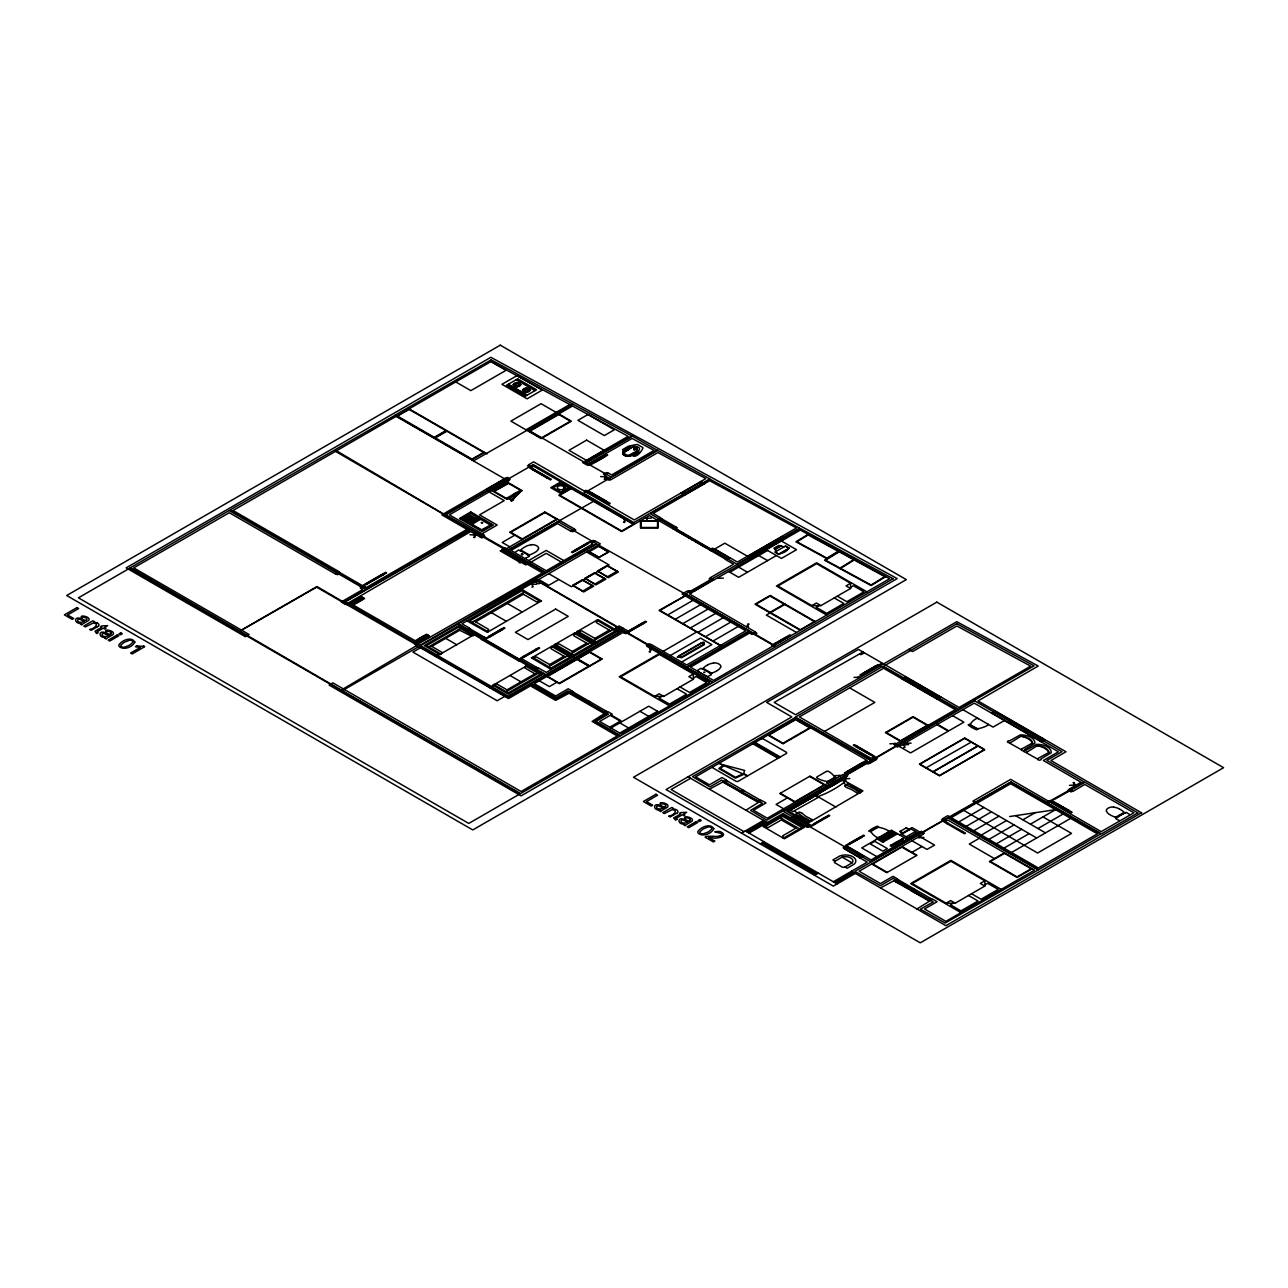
<?xml version="1.0" encoding="UTF-8"?>
<svg xmlns="http://www.w3.org/2000/svg" width="1288" height="1288" viewBox="0 0 1288 1288"><rect width="100%" height="100%" fill="white"/><g stroke="black" fill="none" stroke-linecap="round" stroke-linejoin="round"><path stroke-width="1.5" d="M857.695 677.23L859.933 677.327L854.008 677.391M904.917 744.738L902.679 744.738L908.604 744.625M920.26 837.522L918.022 837.538L923.947 837.425M845.041 785.922L845.266 786.501A6.231 3.59 0 0 0 846.86 787.66L849.726 788.803A18.901 10.916 0 0 1 850.595 789.142A12.542 7.245 0 0 1 853.397 790.655L857.55 793.311M719.686 578.296L717.448 578.151L723.373 578.135M838.456 775.489L840.694 775.569L834.753 775.634M846.039 778.757L843.817 778.628L849.742 778.596M936.956 724.629L948.274 731.149L910.552 752.933L895.45 744.223C896.4 741.63 891.183 744.834 895.45 744.223L955.326 709.656L883.632 668.279L799.365 716.917L871.058 758.31L872.314 757.586L876.082 759.759L869.786 763.398L866.019 761.224L867.275 760.5L795.582 719.106L695.601 776.825L709.43 784.811L722.005 777.55L726.416 780.093L709.43 789.174M907.412 743.321L905.19 743.192L911.115 743.16M647.478 518.356L645.256 518.179L651.181 518.162M522.719 553.985L521.254 554.146L522.493 554.629M533.007 584.478L530.817 584.221L536.726 584.237M1073.79 784.714C1073.323 787.371 1077.315 784.392 1073.065 782.734L1074.353 782.524M474.596 535.422C472.165 533.119 478.83 534.681 473.565 537.354L474.853 537.563M564.74 485.882C563.178 483.37 568.604 485.367 563.87 487.83L565.158 488.039M605.183 477.252C603.009 474.853 609.337 476.576 604.233 479.2L605.537 479.394M624.358 520.304C622.7 517.808 628.254 519.821 623.473 522.252L624.777 522.461M650.086 649.86C648.154 647.413 654.095 649.281 649.136 651.792L650.44 652.002M748.344 626.145C749.568 628.415 744.174 626.451 749.053 624.165L747.764 623.956M889.847 743.836L893.566 743.595M1069.443 785.374L1073.178 785.133M783.313 838.279L801.861 827.411L782.814 816.415L764.428 827.041L763.156 826.429L783.007 814.95L804.388 827.299L784.344 838.794L764.235 827.105M704.81 672.61L704.874 672.159M481.326 522.558L482.63 522.558M482.565 522.912L481.358 522.88M673.994 817.977L675.427 820.118L677.069 819.393M812.068 819.571L807.479 817.172A12.542 7.245 0 0 1 804.823 815.562A18.901 10.916 0 0 1 804.259 815.046L802.295 813.388M878.496 838.746L880.622 839.261L878.545 839.1M525.44 390.972A1.723 0.998 0 0 0 528.128 390.216A1.723 0.998 0 0 0 525.665 389.266A1.723 0.998 0 0 0 525.44 390.972L525.713 390.94M844.252 782.444C844.204 776.696 833.481 785.487 831.114 786.453M514.846 493.529L509.098 498.971L510.982 499.921L521.012 490.921M522.767 554.452L521.672 554.661M515.796 492.95L509.533 498.955L511.143 499.776M516.021 385.531A1.723 0.998 0 0 0 518.694 384.774A1.723 0.998 0 0 0 516.23 383.808A1.723 0.998 0 0 0 516.021 385.531L516.118 385.45M796.274 813.581L796.386 813.533A7.68 4.428 0 0 1 796.998 813.243L797.884 813.147A2.238 1.288 0 0 1 798.319 813.404L802.843 816.656A23.796 13.733 0 0 0 807.383 819.071L809.911 820.939M703.634 672.239L704.214 672.191M859.917 792.072L856.601 790.639M524.876 666.878L524.812 667.925L536.098 674.461M711.234 674.815L707.772 676.49M528.998 556.545L525.472 558.251M697.355 670.533L700.769 668.375M515.103 552.262L518.533 550.121M632.376 447.113L625.485 451.669A3.558 2.061 0 0 0 625.533 454.551A3.558 2.061 0 0 0 630.524 454.584L638.413 450.607A4.234 2.447 0 0 0 638.284 447.194A4.234 2.447 0 0 0 632.472 447.097M811.794 819.78L810.522 820.601M847.182 784.199L847.085 784.263A7.68 4.428 0 0 0 846.586 784.617L846.393 785.1A2.238 1.288 0 0 0 846.86 785.374L852.495 787.998A23.796 13.733 0 0 1 856.681 790.607M809.492 821.132L806.32 819.764A12.172 7.036 0 0 0 804.984 819.104L803.245 818.379A8.243 4.766 0 0 1 802.488 817.993L800.991 816.995A38.656 22.315 0 0 0 800.315 816.56L797.578 815.175A4.733 2.737 0 0 1 796.853 814.676L796.193 813.903M810.619 820.537L811.569 821.132M441.816 653.306L441.945 652.292L430.578 645.723M808.139 534.327L795.936 541.797L826.976 558.718M839.18 551.248L824.545 560.2L871.123 585.573L885.758 576.605M825.061 560.489L839.213 551.827L884.759 576.621L870.591 585.299M840.034 568.089L853.703 559.716M840.066 568.668L854.717 559.7M97.18 626.87L91.207 630.315L89.661 629.43C93.96 629.22 100.126 623.247 93.412 623.102A2.125 1.224 0 0 0 92.897 623.134L85.346 626.934L83.8 626.049L92.913 620.784L94.298 621.589L93.621 622.297A4.556 2.624 0 0 1 96.664 622.78L96.922 622.893M860.255 791.83L861.141 791.621M634.26 524.297L533.651 466.208L532.395 466.932L528.611 464.759L533.651 461.861L634.26 519.95L705.84 478.621L657.943 452.539L610.866 479.716L604.587 475.224L608.355 473.034L611.623 474.934L654.062 450.43L632.07 438.435L586.475 464.759L582.691 462.585L628.174 436.326L490.97 361.59L233.048 510.499L339.452 571.936L335.685 574.11L229.28 512.688L133.694 567.879L249.115 634.517L245.348 636.691L126.144 567.879L490.873 357.307L897.189 578.602L521.077 795.871L329.084 685.039L332.868 682.865L521.077 791.524L617.29 735.963L592.126 721.441L604.072 713.826L607.856 711.652L612.251 714.18L599.677 721.441L621.058 733.79L709.72 682.608L647.349 646.592L651.116 644.403L686.713 664.962L745.816 630.83L682.06 594.01L687.084 591.111L690.867 593.285L689.595 594.01L755.75 632.199L751.983 634.388L749.6 633.004L690.481 667.136L713.504 680.418L889.638 578.731L800.331 530.076L714.003 579.922L710.235 577.749L733.629 564.241L726.078 559.878L729.845 557.704M83.849 621.46L84.412 621.122A17.774 10.272 0 0 1 81.353 619.979C76.684 616.968 75.815 623.279 82.062 622.201A5.603 3.236 0 0 0 83.8 621.428M434.281 437.888L446.872 430.627M108.82 635.226L108.256 635.548A5.603 3.236 0 0 1 106.502 636.32C100.979 637.898 100.464 631.265 105.729 634.099M136.979 645.819L135.482 646.673A13.54 7.825 0 0 0 140.424 647.381L130.587 653.064L132.133 653.95L144.755 646.673L143.757 646.093M472.02 459.671L484.594 452.41M525.971 429.838L569.795 404.529M528.611 431.351L572.516 406.01M340.338 572.886L337.569 574.77L336.055 573.901M486.977 489.231L507.359 477.462L509.114 478.782M528.998 464.984L527.484 465.854L551.377 479.361L550.379 479.941L529.754 468.027L532.008 466.723M506.603 478.782L488.249 488.506M490.004 490.97L510.129 479.361L507.102 477.606M492.386 490.326L506.474 482.195M492.644 490.47L506.731 482.34M494.334 491.42L508.422 483.29M532.765 469.766L533.779 469.186M506.377 498.376L520.465 490.245M547.352 478.186L548.366 477.606M362.475 585.654L385.611 572.307L386.625 572.886L360.205 587.843L361.719 588.713M365.615 583.995L382.826 574.174M366.275 584.366L383.373 574.496M594.267 461.861L603.927 456.403M347.502 605.199L361.59 596.779L364.617 598.518L353.282 605.054M353.411 601.641L358.805 598.646M560.811 481.889L550.749 487.701L560.811 493.513L570.874 487.701M594.927 462.231L604.587 456.773M602.446 458.158L592.126 464.115L589.872 462.795M602.687 458.013L607.727 455.099L606.712 454.519L601.432 457.288L588.358 465.419L586.845 464.549M354.071 602.011L359.352 598.968M351.27 603.895L362.604 597.358M354.425 602.221L359.803 599.226M355.069 602.591L360.35 599.548M352.284 604.475L363.602 597.938M355.536 602.848L360.817 599.806M356.084 603.17L361.461 600.192M482.082 533.747L497.168 525.037L479.571 514.862L504.22 500.63L489.118 491.919M480.311 537.08L484.095 534.906L449.383 514.862L509.243 480.295L505.476 478.122L441.832 514.862L466.981 529.384L366.372 587.473L365.116 586.748L361.332 588.922L362.604 589.663L341.223 601.995L345.619 604.539L470.764 531.558L481.825 537.949L484.851 536.211L483.338 535.341M633.712 449.818L637.335 447.725M571.373 487.991L558.799 495.252L621.685 531.558L649.361 515.586L656.896 519.95L660.68 517.776L653.129 513.413L709.72 480.73L796.451 527.967L737.396 562.067L714.76 548.994L724.822 543.182L751.226 558.429M630.524 454.584L638.413 450.607M510.756 532.298L544.969 512.544M584.333 491.114L585.847 490.245L609.24 504.043L610.238 503.463L589.614 491.549L587.344 492.869M607.469 477.751L605.972 478.637L609.24 480.231L610.496 479.506M514.781 535.196L502.207 542.457L509.742 546.82M591.627 493.884L592.625 493.304M503.463 550.443L557.543 519.225M504.284 552.52L505.282 551.94M505.653 553.309L506.651 552.729M606.213 502.304L607.228 501.724L592.399 493.433M518.372 560.65L519.37 560.071M521.382 562.389L522.397 561.81M528.611 560.602L546.225 550.443L563.838 560.602M531.123 562.067L546.225 553.341L561.31 562.067M415.171 640.78L426.489 634.243L429.5 635.982L414.913 644.113M418.31 639.106L423.704 636.111M418.97 639.476L424.251 636.433M416.169 641.36L427.487 634.823M419.325 639.685L424.702 636.691M586.829 543.536L574.641 550.443L575.527 550.958M419.969 640.056L425.362 637.077M417.183 641.939L428.501 635.403M575.301 550.829L587.376 543.858M420.419 640.329L425.716 637.27M420.983 640.651L426.36 637.657M681.175 493.304L701.3 481.68M684.202 495.043L704.311 483.419M420.452 647.751L412.901 652.098L497.168 700.753L504.719 696.389M588.986 551.892L599.049 546.08M428.566 646.898L460.46 628.464M471.939 622.394L524.297 592.142M542.457 581.661L538.674 583.85L534.906 581.661M431.754 646.399L459.623 630.299M475.594 621.83L523.331 594.251M465.725 630.315L469.508 628.141L461.957 623.778L600.305 543.906L595.281 541.008L591.498 543.182L592.754 543.906L546.225 570.777L511.014 550.443L557.543 523.572L570.874 531.268L574.641 529.094L544.969 511.964L509.742 532.298L522.332 539.559M467.608 630.975L470.635 629.236M658.796 520.594L661.807 518.855M558.799 579.487L548.736 585.299L538.674 579.487M599.306 557.124L608.097 552.037M435.537 656.461L439.321 654.288M440.754 653.918L472.648 635.499M487.476 631.361L488.699 629.397L474.258 621.058M539.833 601.11L536.436 601.818L521.994 593.478M466.981 620.88L487.347 632.344L540.541 601.383M573.337 585.299L582.144 580.212M585.541 578.248L594.348 573.176M598.099 571.003L606.906 565.915M481.583 639.025L484.594 637.286M672.755 528.66L675.765 526.921M674.01 529.384L675.009 528.804L710.735 549.429L709.72 550.008M488.989 636.353L501.177 629.43M675.266 528.949L677.279 527.79L660.293 517.985M489.649 636.723L501.821 629.816M677.021 531.123L678.035 530.543M582.385 591.256L592.448 585.444M594.589 584.205L604.652 578.393M607.147 576.96L617.21 571.148M689.096 538.094L690.11 537.515M691.608 539.559L692.622 538.964M692.123 539.849L693.121 539.269M694.635 541.298L695.633 540.719M706.71 548.269L707.708 547.69M524.361 656.767L536.436 649.796M710.477 549.284L712.489 548.125L729.475 557.929M519.805 661.114L522.831 659.359M710.976 550.733L714.003 548.994M532.491 657.379L551.602 646.351L570.101 657.073L551.055 668.07L532.669 657.444L531.397 657.782L551.248 669.535M555.128 644.306L574.239 633.277L592.738 644L573.691 654.996L555.305 644.37L554.033 644.708L573.901 656.461M577.765 631.233L596.875 620.204L615.374 630.927L596.328 641.923L577.942 631.313L576.67 631.635L596.537 643.388M533.103 657.701L536.5 656.993L550.958 665.333M552.149 646.705L550.926 648.669L565.368 657.009M555.74 644.628L559.137 643.919L573.595 652.259M574.786 633.632L573.562 635.596L588.004 643.936M578.376 631.555L581.79 630.846L596.231 639.202M597.423 620.558L596.199 622.523L610.641 630.879M494.012 684.685L525.939 666.25M489.633 687.679L493.401 685.506M533.779 669.164L536.79 667.426M724.951 558.799L727.962 557.044M534.906 670.259L538.674 668.086L546.225 672.433L622.941 628.141M549.606 664.56L564.031 656.236M572.258 651.486L586.668 643.163M594.895 638.413L609.305 630.09M507.053 689.869L534.939 673.785M548.64 666.669L567.686 655.673M571.276 653.596L590.323 642.599M593.913 640.539L612.959 629.542M506.2 691.72L538.126 673.286M747.829 556.464L783.056 536.146M749.841 556.174L765.7 547.03L764.943 546.595M694.087 590.226L708.786 581.854M694.747 590.596L709.334 582.176M750.856 558.219L786.066 537.885M589.985 651.953L577.797 659.005L589.614 665.832L601.818 658.78M729.845 572.226L767.584 550.443M624.825 633.149L645.449 621.235L646.463 621.83L625.839 633.728L624.583 633.004M627.981 631.474L642.664 623.118M628.625 631.861L643.211 623.44M774.796 549.284L780.657 545.903M774.99 549.525L781.075 546.015M667.844 614.859L692.992 600.337M556.915 682.238L549.364 686.601L539.302 680.789M776.39 555.531L738.652 577.314L728.589 571.502M558.928 683.397L589.115 665.976M675.395 619.206L700.543 604.684M682.93 623.569L708.094 609.047M570.504 694.007L573.772 692.397M690.481 627.916L715.629 613.394M659.424 653.547L619.174 676.796L669.486 705.84M663.143 651.358L696.164 632.295M698.032 632.279L723.18 617.757M770.594 595.748L756.008 604.185L800.283 629.735L814.869 621.315M586.845 702.572L589.115 701.268M670.356 655.511L700.543 638.091L711.861 644.628L681.674 662.048M588.358 703.441L590.612 702.137M705.583 636.642L730.731 622.12M713.117 640.989L738.282 626.467M770.095 612.315L784.183 604.185M785.181 604.185L766.328 615.068L796.515 632.505M603.702 712.296L605.972 710.992M754.623 634.308L752.369 634.163M754.881 634.453L756.893 633.294L755.38 632.424M654.642 696.389L659.166 693.781L663.69 696.389L693.379 679.259L693.379 674.027L659.424 654.433L620.687 676.796L654.642 696.389L663.69 696.389M693.379 674.027L688.855 676.651L693.379 679.259M811.859 605.634L816.383 603.009L820.907 605.634L850.595 588.487L850.595 583.271L816.624 563.661L777.888 586.024L811.859 605.634L820.907 605.634M850.595 583.271L846.055 585.879L850.595 588.487M661.678 696.389L658.909 697.999L669.486 704.101L686.585 694.216L677.021 688.694M693.379 678.1L696.148 676.506L706.71 682.608L689.595 692.477L680.048 686.955M818.894 605.634L816.125 607.228L826.687 613.33L843.801 603.444L834.238 597.938M850.595 587.328L853.348 585.734L863.926 591.836L846.812 601.705L837.264 596.183M609.739 727.253L621.058 720.716L610.995 714.921M610.995 727.978L648.733 706.194L658.796 712.006M619.802 733.065L657.524 711.282M774.877 643.678L787.049 636.771M775.537 644.064L787.596 637.093M772.736 645.932L790.848 635.467L789.85 634.887L771.737 645.352L772.993 646.077M863.008 652.002L774.201 702.395L795.582 714.743L956.791 621.685L1038.209 666.025L977.962 700.946L1065.997 751.773L1050.911 760.5L1141.764 812.953M875.18 666.443L863.008 673.35L863.878 673.866M863.652 673.737L875.727 666.765M690.577 778.29L671.08 789.544L744.029 831.645M723.18 765.265L718.833 768.501L735.448 778.161L743.901 774.265M724.033 765.636L720.346 768.501L735.448 777.292L743.047 773.895M662.821 808.123L663.384 807.785A17.774 10.272 0 0 1 660.325 806.642C655.511 803.648 654.868 809.959 661.034 808.864A5.603 3.236 0 0 0 662.773 808.091M783.007 743.208L809.669 727.817M810.683 727.817L783.007 743.788L767.922 735.078M901.858 678.808L905.641 676.619M724.275 782.782L740.874 791.492L740.117 791.927M906.527 677.569L905.77 678.003L922.369 686.713M725.289 782.492L727.543 781.188M903.757 679.452L906.011 678.148M675.492 816.978L680.724 813.952L679.597 813.292L680.789 812.599L686.649 812.309L683.461 814.145L685.007 815.03L683.815 815.739L682.27 814.837L676.941 817.912A5.474 3.156 0 0 0 676.184 818.395M824.513 731.439L874.826 702.395L849.678 687.873M687.229 822.211L687.808 821.889A17.774 10.272 0 0 1 684.733 820.746C680.225 817.751 678.985 823.95 685.441 822.952A5.603 3.236 0 0 0 687.18 822.179M740.632 791.347L742.886 790.043M919.101 688.307L921.355 687.003M741.131 792.523L757.73 801.233L756.974 801.667M923.367 687.293L922.611 687.728L939.226 696.454M742.13 792.217L744.4 790.913M920.598 689.193L922.868 687.873M757.473 801.088L759.743 799.784M935.957 698.048L938.211 696.744M937.084 699.126L940.852 696.953M745.913 810.233L761.627 800.428L766.038 802.971L753.448 810.233L767.294 818.218L842.883 774.587L846.651 776.761L786.791 811.327L809.798 824.61L806.03 826.783L783.007 813.501L749.053 833.111M856.343 746.911L857.341 746.332M886.402 732.614L913.063 717.207M787.419 797.884L776.101 804.42L783.635 808.784M870.93 755.332L871.928 754.752M847.762 771.303L862.348 762.866M741.502 833.111L763.51 820.392M848.309 771.609L863.008 763.253M843.254 774.796L844.509 774.072L847.778 775.666L846.28 776.535M866.405 761.433L845.524 773.492L844.509 772.913L865.134 760.999L866.148 761.578M872.684 757.811L874.955 756.491L854.33 744.593L853.316 745.172L877.209 758.68L875.711 759.55M895.836 744.448L894.564 745.172L897.334 747.056L898.847 746.187M746.476 831.613L764.718 821.084M747.732 832.338L765.974 821.808M869.416 763.172L867.903 764.058L865.134 762.158M899.217 746.412L974.179 703.135L1058.446 751.773L1043.361 760.5L1081.083 782.283L1069.008 789.254L1072.791 791.428L1084.866 784.456L1133.907 812.776L1101.208 831.645L1010.661 779.369L972.923 801.152L1036.695 837.973M782.718 819.152L768.26 827.492L764.863 826.783M790.558 817.864L794.326 815.674M792.442 818.508L795.469 816.769M760.371 843.994L764.138 841.821M991.422 713.069L995.189 710.896M996.075 711.845L995.318 712.28L1011.16 720.556M993.306 713.729L995.56 712.425M797.127 827.476L782.685 835.815L783.909 837.78M810.925 825.705L807.914 827.443L790.929 817.639M813.919 823.95L825.994 816.978M1004.366 720.556L993.048 727.092L962.861 709.656M926.185 767.809L971.216 742.113M1007.892 722.149L1010.162 720.845M1012.175 721.135L1011.418 721.57L1027.261 729.845M1009.406 723.019L1011.66 721.715M932.979 771.737L977.753 745.881M933.236 771.882L978.011 746.026M1023.992 731.439L1026.246 730.135M1028.259 730.425L1027.518 730.86L1043.361 739.151M1025.506 732.325L1027.76 731.004M1020.949 736.237L1009.728 743.208L1020.885 749.439L1032.557 742.935A18.161 10.481 0 0 0 1020.949 736.237A12.8 7.39 0 0 1 1032.557 742.935M860.706 837.007L848.534 843.93L849.42 844.429M846.152 846.023L843.125 847.778L860.11 857.583M849.195 844.3L861.366 837.393M1040.092 740.745L1042.346 739.441M1041.219 741.824L1044.987 739.65M835.01 861.221L842.111 857.116A7.47 4.315 0 0 1 850.676 857.937A7.47 4.315 0 0 1 852.109 862.88L845.009 866.985A2.077 1.208 0 0 1 842.062 866.985L835.01 862.912A2.077 1.208 0 0 1 835.01 861.221L832.869 859.981L839.969 855.876A10.352 5.973 0 0 1 852.817 856.697A10.352 5.973 0 0 1 854.25 864.119L847.15 868.225L845.009 866.985M1037.323 745.688L1026.101 752.659L1037.243 758.89L1048.931 752.385A18.161 10.481 0 0 0 1037.323 745.688A12.8 7.39 0 0 1 1048.931 752.385M876.259 838.955L891.167 830.341M814.451 875.228L818.234 873.039M891.924 830.486L861.736 847.923L876.838 856.633M879.607 837.844L890.668 831.452M883.488 835.993L882.538 837.007M890.958 831.678L883.906 835.751L886.176 837.12M880.445 838.279L882.264 837.248M882.634 837.007L883.584 835.993M884.357 836.009L891.425 831.968M879.189 839.406L880.09 838.89M883.584 837.007L883.117 836.266M884.84 836.282L890.861 832.821M884.856 836.298L891.908 832.241L889.638 832.499M881.411 838.826L883.214 837.812M884.92 836.814L883.616 837.57L885.854 837.361M886.643 836.846L886.015 836.218L892.391 832.515M881.878 839.1L883.697 838.086M884.067 837.828L885.403 837.087M885.79 836.846L892.858 832.789M884.148 838.343L882.361 839.374L879.994 838.069L881.781 836.975L884.148 838.279M886.273 837.12L893.309 833.046L891.055 831.678M884.808 838.263L886.128 837.506M886.53 837.264L888.318 836.234M892.632 833.755L891.183 835.043M885.259 838.52L886.225 837.506M888.768 836.492L886.53 837.329M891.296 835.043L892.729 833.755M883.89 840.307L894.951 833.916M858.597 856.697L861.624 854.958M859.74 857.792L863.507 855.618M899.475 834.849L912.049 827.588L923.367 834.125L859.096 871.235L880.477 883.568L893.067 876.307L897.462 878.851L880.477 887.931M906.269 836.814L915.462 831.501M833.32 881.749L867.275 862.155L844.268 848.856L848.035 846.683L871.058 859.965L919.6 831.951M919.97 832.161L921.484 831.291L924.253 833.175L922.997 833.9M943.122 818.798L941.609 819.667L965.501 833.175L964.503 833.755L943.879 821.857L946.133 820.537M834.511 882.441L852.753 871.912M835.783 883.182L854.008 872.652M951.172 817.639L976.32 803.116M855.329 873.409L833.32 886.112L666.041 789.544L791.814 716.917L766.666 702.395L858.468 649.394L959.093 707.482L1030.674 666.154L956.887 625.968L912.548 651.567L908.781 649.394M976.707 803.342L1010.661 783.732L1097.44 833.835L1038.321 867.967L947.775 815.674L942.736 818.588L946.519 820.762L947.775 820.037L1034.554 870.141L945.891 921.339L924.51 908.99L937.084 901.729L932.673 899.185L916.959 908.99M946.889 823.596L947.904 823.016M958.707 822.002L983.871 807.479M911.92 852.35L921.983 846.538M966.258 826.349L991.422 811.826M961.476 832.016L962.49 831.436M973.809 830.712L998.957 816.19M895.321 881.539L911.92 890.25L911.18 890.684M896.335 881.25L898.589 879.945M981.359 835.059L1006.508 820.537M979.347 838.263L969.284 844.075L994.433 858.597M1048.77 801.378L1050.267 800.508L1071.149 812.841L1072.163 812.261L1054.051 801.812L1051.781 803.116M1069.394 789.464L1067.881 790.333L1071.149 791.927L1072.405 791.202M988.894 839.422L1014.059 824.9M1022.865 819.812L1035.439 812.551M1056.063 804.131L1057.062 803.551M911.679 890.105L913.933 888.8M912.178 891.264L928.777 899.99L928.02 900.425M913.192 890.974L915.446 889.67M996.445 843.785L1021.593 829.263M1030.4 824.175L1055.564 809.653L1009.663 816.544M1003.996 848.132L1029.144 833.61M1037.951 828.538L1063.099 814.016M1068.138 811.102L1069.137 810.522M1004.495 852.785L989.409 861.495L1017.069 877.466L1032.171 868.756M989.909 861.785L1004.495 853.364L1031.157 868.756L1016.57 877.176M928.535 899.845L930.789 898.525M1011.531 852.495L1070.65 818.363M946.116 903.194L950.641 900.57L955.181 903.194L984.853 886.047L984.853 880.815L950.898 861.221L912.162 883.584L946.116 903.194L955.181 903.194M984.853 880.815L980.329 883.439L984.853 886.047M953.168 903.194L950.399 904.788L960.961 910.89L978.059 901.004L968.512 895.482M984.853 884.888L987.622 883.294L998.184 889.396L981.086 899.265L971.522 893.743M1123.7 812.615L1116.036 817.043A2.302 1.336 0 0 1 1115.311 817.188M1141.458 812.776L945.891 925.686L851.561 871.235M798.431 805.338L815.24 795.598M797.884 805.821L794.455 807.753A34.406 19.867 0 0 1 793.183 808.413L792.378 808.832A7.503 4.331 0 0 0 791.589 809.395L790.88 810.587L792.684 811.504M110.253 634.404L110.188 634.437A22.637 13.073 0 0 1 106.791 633.213M471.505 636.143L458.448 629.623M495.091 684.057L496.926 684.025L508.229 690.545M837.86 782.589C795.743 804.936 824.932 796.886 843.044 783.217M858.001 793.102L860.239 793.022M473.469 635.773L458.351 627.24L426.457 645.674L441.124 654.143M604.346 476.785L600.611 476.56M563.967 485.431L560.248 485.206M473.662 534.955L469.943 534.729M646.27 520.996L647.574 520.803L646.673 518.855M531.831 587.087L533.119 586.877L532.218 584.929M903.693 747.459L904.997 747.265L904.079 745.317M844.831 781.446L846.135 781.236L845.218 779.288M129.38 640.313L124.727 642.084A33.536 19.368 0 0 0 123.616 642.728L120.992 644.966A3.107 1.803 0 0 0 124.115 647.301L128.623 645.626A33.891 19.562 0 0 0 130.104 644.757L132.761 642.406A3.091 1.787 0 0 0 129.363 640.2M847.182 784.086L847.263 784.086A2.351 1.352 0 0 1 847.729 784.167L849.05 784.521A4.733 2.737 0 0 1 849.919 784.956L852.318 786.533A38.656 22.315 0 0 0 853.091 786.92L854.797 787.773A8.243 4.766 0 0 1 855.49 788.224L856.729 789.222A12.172 7.036 0 0 0 857.889 789.995L861.141 791.573M703.071 833.851L707.595 832.29A33.891 19.562 0 0 0 709.076 831.42L711.749 829.07A3.091 1.787 0 0 0 708.336 826.864L703.699 828.748A33.536 19.368 0 0 0 702.588 829.392L699.915 831.758A3.107 1.803 0 0 0 703.087 833.964M799.252 812.358L800.267 812.486M519.08 562.679L520.706 562.679L500.195 550.845M512.865 384.709L514.315 384.709M519.628 384.709L521.077 384.709M522.3 390.151L523.749 390.151M529.062 390.151L530.511 390.151M641.166 527.5L657.54 527.5M707.289 676.586L697.404 671.112M1126.388 812.438L1129.818 814.596M797.675 813.098L794.583 811.327M818.717 797.159L792.877 811.601M818.395 797.095L815.32 795.726M720.539 764.106L744.706 770.449A7.229 4.17 0 0 0 747.571 775.875L718.881 763.398M784.07 546.82L778.805 545.42L773.959 548.205L776.406 551.28M660.615 805.499L661.324 805.805A22.637 13.073 0 0 0 664.576 807.125M97.244 632.247A2.447 1.417 0 0 0 98.146 632.666L96.616 633.519L95.022 631.313A12.284 7.1 0 0 1 96.536 630.331L101.752 627.288L100.625 626.628L101.816 625.936L107.677 625.646L104.489 627.481L106.035 628.367L104.843 629.059L103.282 628.174L97.969 631.249A5.474 3.156 0 0 0 97.212 631.732M685.731 819.909L685.119 819.635A10.497 6.054 0 0 0 684.025 819.216C676.57 816.737 677.971 825.173 684.475 823.95A4.701 2.721 0 0 0 683.654 824.771L685.28 825.705A4.766 2.753 0 0 1 686.118 824.739L686.214 824.674A21.944 12.671 0 0 1 687.051 824.143L691.141 821.76A9.467 5.458 0 0 0 692.091 821.116C694.989 817.622 682.205 814.966 684.975 818.25M82.352 619.142L81.74 618.884A10.497 6.054 0 0 0 80.645 618.449C73.223 615.954 74.479 624.342 81.096 623.199A4.701 2.721 0 0 0 80.275 624.02L81.901 624.954A4.766 2.753 0 0 1 82.738 623.988L82.835 623.923A21.944 12.671 0 0 1 83.672 623.392L87.745 620.993A9.467 5.458 0 0 0 88.711 620.365C91.641 616.839 78.858 614.247 81.595 617.499M106.759 633.245L106.147 632.971A10.497 6.054 0 0 0 105.053 632.553C98.049 629.993 98.645 638.446 105.503 637.286A4.701 2.721 0 0 0 104.682 638.107L106.308 639.041A4.766 2.753 0 0 1 107.145 638.075L107.242 638.011A21.944 12.671 0 0 1 108.079 637.48L112.153 635.097A9.467 5.458 0 0 0 113.119 634.453C115.92 630.814 103.201 628.367 106.002 631.587M479.796 518.629L470.989 523.717M480.81 519.209L472.004 524.297M1115.939 818.894L1119.449 820.569M825.544 560.183L871.091 584.994M703.457 668.553L711.153 672.948A2.302 1.336 0 0 0 711.878 673.093M700.93 481.454L704.697 483.644M490.97 361.59L506.071 370.316L470.844 390.634L455.759 381.924M703.055 484.143L684.701 493.884L685.458 494.318M699.787 482.549L702.057 483.853M516.166 379.735L535.019 390.618M633.728 447.822L637.19 449.818M629.478 446.534L631.265 447.564M637.657 451.251L639.428 452.281M628.85 446.904L630.75 447.854M636.98 451.589L638.929 452.571M782.669 535.921L786.453 538.094M630.17 448.24L628.351 447.194L630.106 448.337M636.465 451.879L638.301 452.925M636.288 451.927L638.172 453.006M627.723 447.548L629.591 448.626M635.789 452.217L637.657 453.296M627.594 447.628L629.51 448.739M635.612 452.249L637.544 453.36M781.8 536.871L782.541 537.305L765.941 546.015M626.966 447.983L629.011 449.029M634.936 452.587L637.029 453.65M782.299 537.45L784.553 538.754M626.467 448.272L628.431 449.415M634.437 452.877L636.401 454.02L634.26 452.925M626.338 448.353L628.351 449.512M625.839 448.643L627.852 449.802M633.76 453.215L635.773 454.374L633.583 453.263M625.71 448.707L627.771 449.898M625.082 449.077L627.272 450.204M632.907 453.601L635.145 454.745M624.583 449.367L626.692 450.591M632.408 453.891L634.517 455.099M781.414 541.008L796.515 549.718L781.414 558.429L766.328 549.718M508.358 384.243L527.227 395.126M508.615 384.822L526.229 394.981M556.158 412.401L541.073 403.691L510.885 421.112L541.185 438.612L571.373 421.192L558.799 413.931M866.937 591.836L816.624 562.792L776.39 586.024L826.687 615.068M515.57 389.137L518.79 391.005M514.862 389.556L518.082 391.407M507.359 385.547L524.957 395.706M785.535 546.209L789.061 548.237L778.838 554.146L775.328 552.101M682.688 492.419L684.942 493.739M680.805 493.079L684.572 495.252M766.956 546.305L769.21 547.609M765.442 547.175L767.712 548.479M603.702 456.258L604.7 456.838M757.521 554.806L767.584 560.602M594.138 461.78L595.153 462.36M607.984 473.26L606.712 472.535L603.444 474.129L604.957 474.998M749.085 555.74L752.369 557.35M994.803 711.121L1044.616 739.876M677.246 530.994L689.322 537.965M694.86 541.169L706.935 548.141M657.283 519.724L726.448 559.668M991.792 712.86L1041.59 741.614M737.396 566.414L747.459 572.226M815.368 621.605L770.095 595.459L755.01 604.185L800.283 630.315M770.095 596.038L814.37 621.605M591.852 493.755L606.439 502.175M862.622 652.227L864.135 653.096L860.867 654.69L859.611 653.966M883.246 664.141L881.749 663.256L860.867 675.604L859.853 675.025L877.965 664.576L880.235 665.88M905.255 676.844L940.481 697.178M902.244 678.583L937.455 698.917M533.538 469.315L548.237 477.687M874.955 666.315L875.953 666.894M532.99 469.637L547.577 478.057M952.557 715.613L963.875 722.149L948.773 730.86L937.455 724.323M409.133 408.843L487.106 453.875M708.561 581.725L709.559 582.305M786.823 636.642L787.837 637.222M506.361 478.927L508.615 480.231M506.731 481.744L522.075 490.615L506.989 499.325L491.646 490.47M693.958 590.146L694.973 590.725M928.149 725.353L913.063 716.627L885.387 732.614L900.489 741.325M506.232 482.05L521.576 490.905M912.548 716.917L927.151 725.353L900.489 740.745L885.886 732.325M507.166 484.014L494.834 490.261L495.59 490.696M1056.836 803.68L1069.008 810.603M1056.289 804.002L1068.364 810.973M774.491 643.469L776.004 644.338M544.47 512.254L556.529 519.225L522.332 538.964L510.257 531.992M574.271 529.32L575.784 530.189L572.516 531.783L571.244 531.059M594.895 541.218L593.382 540.348L572.516 552.697L571.502 552.117L589.614 541.652L591.884 542.973M597.793 545.355L608.661 552.101L598.952 557.495L587.731 551.167M598.662 546.305L608.097 551.747M586.604 543.407L587.602 543.987M492.145 490.181L507.488 499.036M489.247 488.796L491.517 490.1M486.606 489.005L490.374 491.195M589.357 551.683L598.791 557.124M586.475 551.892L609.111 564.965L571.373 586.748L548.736 573.675M1042.974 816.914L1071.535 833.4L1037.581 852.994L963.746 810.377M607.405 565.915L616.839 571.357M598.099 571.292L607.534 576.734M1015.588 815.626L1045.502 832.885M594.847 573.176L604.281 578.618M585.541 578.537L594.976 583.995M468.719 514.411L477.413 519.128M582.643 580.212L592.077 585.654M467.898 514.894L476.335 519.756M467.641 515.039L476.077 519.901M466.884 515.474L475.32 520.336M466.642 515.619L475.063 520.481M465.837 516.086L474.258 520.948M465.58 516.23L474.016 521.093M464.823 516.665L473.26 521.527M464.566 516.81L473.002 521.672M521.221 550.282L528.885 554.709A2.302 1.336 0 0 0 529.61 554.854M463.825 517.245L472.245 522.107M463.567 517.39L472.004 522.268M462.553 517.969L471.247 522.703M857.116 746.46L871.702 754.881M642.438 622.99L643.437 623.569M856.456 746.847L871.155 755.203M573.337 585.589L582.772 591.031M506.474 548.704L504.976 547.835L501.95 549.574L542.457 572.951L416.056 645.208L508.486 698.579L530.495 685.86L555.659 700.398L572.629 691.318L568.233 688.774L555.659 696.035L534.279 683.687L622.941 632.505L624.197 633.229L627.981 631.039L619.174 625.968L615.39 628.141L619.174 630.315M505.057 552.069L519.241 560.135M810.184 728.106L795.582 719.686L768.92 735.078L783.523 743.498M504.51 552.391L518.597 560.521M862.123 762.738L863.121 763.317M627.594 631.265L629.108 632.134L626.837 633.149M650.746 644.628L649.233 643.759L646.463 645.642L647.719 646.367M617.918 631.039L598.147 619.641L596.988 620.317M847.536 771.174L848.534 771.754M521.688 589.276L541.54 601.029L540.413 601.416L521.881 590.741L469.524 620.993L488.055 631.78M990.408 861.495L1017.069 876.887M595.281 644.113L575.511 632.714L574.255 633.31M909.586 829.665L906.333 827.798L899.845 831.549L903.081 833.417M906.06 827.959L909.312 829.826M919.471 836.379L934.573 845.089L927.022 849.436L911.92 840.726M755.138 742.468L780.287 756.99M754.382 742.902L779.53 757.425M753.625 743.337L778.773 757.859M825.141 784.811L810.055 776.101L779.868 793.537L794.954 802.247M752.868 743.772L778.016 758.294M809.556 776.39L824.143 784.811L794.954 801.667L780.367 793.247M507.375 603.46L522.171 611.993M589.614 651.744L602.188 659.005L559.427 683.687L546.853 676.425M1001.211 889.396L950.898 860.352L910.648 883.584L960.961 912.629M589.485 652.243L601.303 659.07M900.103 831.388L903.355 833.272M891.682 830.341L907.026 839.213M891.135 830.953L896.883 834.125L882.811 842.255L877.176 839.003M891.183 831.452L894.951 833.626M901.97 838.552L903.484 839.438L891.988 846.055L890.491 845.186M890.507 832.547L891.505 832.934M890.684 832.998L891.682 833.384M890.185 833.288L891.199 833.658M888.929 832.901L889.928 833.288M889.702 833.561L890.958 834.35M888.591 833.658L889.606 834.028M888.108 833.932L889.123 834.302M888.269 834.399L889.284 834.769M887.786 834.672L889.042 835.461M885.87 834.672L887.207 835.413M885.242 835.043L886.74 835.687M885.886 835.767L886.901 836.137M815.529 795.308L835.896 807.077M577.04 659.005L589.614 666.266M885.033 836.814L885.854 837.297M901.858 846.538L916.959 855.248L886.772 872.684L871.686 863.958M588.729 666.186L577.04 659.44L547.609 676.425L559.298 683.187M884.55 837.087L885.403 837.554M916.46 855.538L901.858 847.118L872.684 863.958L887.271 872.395M572.629 657.186L552.874 645.771L551.699 646.447M882.634 836.54L883.488 837.007M884.067 837.377L884.92 837.828M881.411 837.248L883.697 838.552M491.436 612.669L506.216 621.202M880.928 837.538L883.214 838.826M880.445 837.812L882.731 839.1M879.607 838.134L883.375 840.307M500.952 629.301L501.95 629.88M535.663 649.345L536.661 649.925M825.769 816.834L826.783 817.413M860.481 836.878L861.495 837.458M639.927 711.282L649.989 717.094M382.6 574.046L383.599 574.625M488.877 636.272L489.875 636.852M523.588 656.317L524.586 656.896M813.694 823.805L814.708 824.384M469.122 628.351L486.864 638.59L504.976 628.141L503.962 627.562L483.081 639.911L466.111 630.106M538.304 668.295L520.561 658.055L538.674 647.606L539.688 648.186L518.307 660.229L535.277 670.034M793.955 815.9L811.682 826.139L829.794 815.674L828.796 815.095L809.927 826.284M863.121 855.828L845.395 845.588L863.507 835.139L864.506 835.719L845.137 846.619M572.258 691.527L607.469 711.861M726.029 780.319L761.256 800.653M897.092 879.076L932.303 899.394M474.065 635.129L458.19 625.968L424.235 645.578L440.11 654.739M481.197 639.251L519.434 661.324M526.583 665.445L542.457 674.606L508.486 694.216L492.612 685.039M525.552 666.041L540.236 674.51L508.309 692.928L493.642 684.459M610.238 715.355L620.301 721.151M569.232 693.282L604.458 713.6M723.019 782.058L758.23 802.392M894.065 880.815L929.276 901.149M619.802 722.906L629.864 728.702M780.399 817.816L799.446 828.812M781.365 819.925L795.791 828.248M842.111 857.116L852.109 862.88M365.486 583.915L366.5 584.494M339.082 572.162L364.729 586.974M688.05 776.825L767.294 822.581M445.68 638.349L456.693 644.708M509.984 675.476L520.996 681.835M358.579 598.518L361.59 600.256M423.462 635.982L426.489 637.721M354.297 602.14L356.309 603.299M419.196 639.621L421.208 640.78M745.285 830.921L837.087 883.938M349.016 602.575L419.453 643.243M762.882 842.545L816.962 873.763M761.627 843.27L815.707 874.488M660.567 804.163C657.766 800.83 670.275 803.519 667.715 806.964A9.467 5.458 0 0 1 666.717 807.657L662.644 810.055A21.944 12.671 0 0 0 661.807 810.587A4.766 2.753 0 0 0 660.873 811.617L659.263 810.683A4.701 2.721 0 0 1 660.084 809.862C653.113 811.054 652.694 802.617 659.617 805.129A10.497 6.054 0 0 1 660.599 805.499M657.54 527.919L657.54 521.141L641.166 521.141L641.166 527.919M526.406 387.785L526.406 388.622M526.406 391.681L526.406 392.518M516.971 382.343L516.971 383.18M516.971 386.239L516.971 387.076M760.999 739.071A1.771 1.03 0 0 1 763.51 739.071L786.163 752.144A1.771 1.03 0 0 1 786.163 753.593L738.362 781.188A1.771 1.03 0 0 1 735.851 781.188L713.214 768.115A1.771 1.03 0 0 1 713.214 766.666M702.427 668.987A23.506 13.572 0 0 1 707.676 664.898M707.724 664.914A10.336 5.973 0 0 1 713.536 663.095M713.504 662.885A6.649 3.832 0 0 1 720.878 667.104M720.507 667.087A10.336 5.973 0 0 1 717.4 670.468M717.432 670.485A23.506 13.572 0 0 1 710.413 673.56M701.203 668.456A44.404 25.647 0 0 1 711.314 674.252M1116.793 817.639A23.506 13.572 0 0 1 1109.725 814.596A10.336 5.973 0 0 1 1106.634 811.199M1106.279 811.231A6.649 3.832 0 0 1 1113.621 806.98M1113.589 807.19A10.336 5.973 0 0 1 1119.417 809.009M1119.465 808.977A23.506 13.572 0 0 1 1124.746 813.05M1038.144 758.6A1.674 0.966 0 0 0 1039.126 760.178A1.674 0.966 0 0 0 1040.994 758.906L1051.233 752.772A13.991 8.082 0 0 0 1036.663 744.351L1026.021 750.26A1.674 0.966 0 0 0 1023.815 751.339A1.674 0.966 0 0 0 1026.536 751.902M1021.77 749.149A1.674 0.966 0 0 0 1022.753 750.727A1.674 0.966 0 0 0 1024.62 749.455L1034.86 743.305A13.991 8.082 0 0 0 1020.289 734.901L1009.647 740.809A1.674 0.966 0 0 0 1007.441 741.888A1.674 0.966 0 0 0 1010.178 742.452M513.542 499.229A2.785 1.61 0 0 1 511.932 500.839M844.848 785.825A4.283 2.479 0 0 1 846.28 785.116L843.64 783.007A9.193 5.313 0 0 0 844.139 782.541M797.868 813.066A4.283 2.479 0 0 1 799.107 812.245M800.267 812.47A6.231 3.59 0 0 1 802.263 813.404M888.269 832.032A1.674 0.966 0 0 0 888.237 830.631A22.943 13.25 0 0 0 878.255 827.234A64.754 37.384 0 0 0 870.865 831.501A22.943 13.25 0 0 0 876.742 837.264A1.674 0.966 0 0 0 879.173 837.28M978.526 718.704A1.674 0.966 0 0 0 976.111 718.72A22.943 13.25 0 0 0 970.234 724.484A64.754 37.384 0 0 0 977.624 728.75A22.943 13.25 0 0 0 987.606 725.353A1.674 0.966 0 0 0 987.622 723.953M788.353 548.801A13.798 7.97 0 0 1 779.868 553.695M631.78 455.308A5.41 3.123 0 0 1 624.213 455.26A5.41 3.123 0 0 1 624.133 450.897M528.128 555.321A23.506 13.572 0 0 0 535.196 552.262A10.336 5.973 0 0 0 538.287 548.865M520.175 550.717A23.506 13.572 0 0 1 525.456 546.643A10.336 5.973 0 0 1 531.332 544.856M531.3 544.647A6.649 3.832 0 0 1 538.642 548.897M518.951 550.201A44.404 25.647 0 0 1 529.046 556.014M660.438 804.002A3.961 2.286 0 0 1 665.944 805.837A2.705 1.562 0 0 1 664.962 806.835M677.263 812.792A9.724 5.619 0 0 1 676.248 813.453L670.179 816.978L668.633 816.093C672.867 816.061 679.066 809.911 672.384 809.782A2.125 1.224 0 0 0 671.869 809.798L664.318 813.597L662.773 812.712L671.885 807.447L673.27 808.252L672.594 808.961A4.556 2.624 0 0 1 675.636 809.444L675.894 809.556A4.46 2.576 0 0 1 677.536 812.857M677.118 819.329A2.447 1.417 0 0 1 676.216 818.91M673.962 817.977A12.284 7.1 0 0 1 675.508 816.995M684.846 818.089A3.961 2.286 0 0 1 690.352 819.941M690.416 819.957A2.705 1.562 0 0 1 689.37 820.923M688.983 821.213A22.637 13.073 0 0 1 685.763 819.876M706.259 836.653A3.896 2.254 0 0 0 705.1 837.152L713.407 841.95L714.888 841.096L708.722 837.522A8.614 4.975 0 0 1 711.073 837.442C715.758 839.824 730.312 835.67 719.783 831.468C703.699 831.742 732.969 832.821 717.416 836.443A34.647 19.996 0 0 1 712.972 836.298M706.194 836.476A15.585 9 0 0 1 712.924 836.443M883.729 841.724A4.299 2.479 0 0 1 881.507 840.42A2.576 1.497 0 0 0 880.187 839.518M81.466 617.338A3.961 2.286 0 0 1 86.972 619.174A2.705 1.562 0 0 1 85.99 620.156L85.62 620.43A22.637 13.073 0 0 1 82.384 619.126M98.29 626.129A9.724 5.619 0 0 1 97.276 626.789M96.89 622.925A4.46 2.576 0 0 1 98.564 626.193M105.874 631.426A3.961 2.286 0 0 1 111.38 633.277M111.444 633.294A2.705 1.562 0 0 1 110.398 634.26M108.804 635.242A17.774 10.272 0 0 1 105.761 634.082M143.789 646.157A10.98 6.343 0 0 1 137.059 645.707M968.367 724.854L968.383 724.983A27.467 15.859 0 0 0 976.723 729.797L977.946 729.185A27.467 15.859 0 0 1 969.59 724.291L968.367 724.806M134.854 642.084C132.793 646.689 124.743 650.311 119.832 647.043A4.862 2.801 0 0 1 118.931 644.837C121.78 640.426 131.618 636.031 134.854 642.084M713.826 828.748C711.813 833.384 703.699 836.959 698.804 833.706A4.862 2.801 0 0 1 697.903 831.501C700.753 827.089 710.59 822.694 713.826 828.748M893.26 834.479L893.711 834.399A2.866 1.658 0 0 0 894.065 834.093L893.808 833.932A2.866 1.658 0 0 0 893.389 834.27L893.292 834.399M460.895 518.42L481.728 530.688L491.952 525.101L471.118 512.833L460.927 518.34M490.438 525.053L481.648 529.803L461.812 518.404L470.603 513.316L490.438 525.101M572.693 585.38L583.641 591.981L593.704 586.169L582.418 579.841L572.709 585.348M584.913 578.344L595.845 584.929L605.907 579.117L594.686 572.806L584.913 578.296M597.471 571.083L608.403 577.684L618.465 571.872L607.179 565.545L597.471 571.051M788.465 811.215L808.8 822.63L862.944 790.896L842.61 779.755L788.481 811.15M826.848 781.961L828.071 782.605A27.467 15.859 0 0 0 836.411 777.791L835.284 777.083A27.467 15.859 0 0 1 826.864 781.913L826.864 781.913M869.046 831.034L870.269 831.678A27.467 15.859 0 0 1 878.609 826.864L877.466 826.155A27.467 15.859 0 0 0 869.062 830.985L869.062 830.985M704.359 642.615L703.844 644.161L680.869 657.427L677.214 657.154L703.377 642.052L704.359 642.615M903.419 838.472L903.162 839.245C884.47 850.305 887.754 845.958 903.419 838.472M622.539 449.673L624.229 450.945A5.41 3.123 0 0 0 624.31 455.308A5.41 3.123 0 0 0 631.877 455.356C636.063 458.818 641.36 451.669 642.825 448.401A1.771 1.03 0 0 0 642.422 447.322L638.059 444.811A1.771 1.03 0 0 0 636.192 444.569L628.383 446.244L622.555 449.657M521.527 490.648L511.207 500.968L521.527 490.648M808.156 534.906L796.934 541.781L826.944 558.139L838.182 551.264L808.156 534.906M796.918 806.224L818.057 794.133L796.918 806.224M608.145 714.18L596.086 721.377L620.736 735.738L712.779 682.576L622.877 630.653L531.348 683.638L555.981 697.742L568.137 690.835L608.145 714.18M762.351 803.39L750.614 810.377L766.843 820.215L870.994 760.548L795.324 717.529L692.542 776.632L709.946 786.904L721.666 780.126L762.351 803.39M417.215 645.256L341.256 690.062L239.89 631.152L316.607 587.167L417.215 645.256M689.177 590.596L687.679 591.482L690.706 593.205L712.586 580.566L711.572 579.986L690.948 591.884L691.946 592.48L689.177 590.596M710.638 578.022L709.141 578.892L712.441 580.486L713.681 579.745L710.638 578.022M469.508 529.352L366.468 589.196L230.117 509.935L333.85 450.398L469.508 529.352M657.17 450.204L611.156 477.011L586.201 462.843L632.489 436.213L657.17 450.204M558.187 521.624L508.213 550.701L545.629 572.516L596.392 543.697L558.187 521.624M882.393 666.604L795.388 717.126L871.413 760.194L958.111 709.736L882.393 666.604M974.485 700.769L783.716 811.633L870.463 861.64L1010.903 781.977L1047.289 802.505L1084.174 781.88L1046.87 760.371L1062.053 751.677L974.485 700.769M229.151 510.499L130.394 567.734L239.729 631.039L317.009 586.555L343.848 602.253L365.776 589.598L229.151 510.499M631.796 435.924L585.38 462.827L528.386 430.111L573.273 404.319L631.796 435.924M545.243 572.693L419.952 645.352L345.023 601.979L470.796 529.883L545.243 572.693M622.458 630.363L545.935 674.671L458.351 623.778L535.373 579.809L622.458 630.363M799.526 528.112L737.058 564.289L650.182 513.703L710.251 479.329L799.526 528.112M893.083 578.715L776.213 646.463L685.683 593.913L800.379 528.547L893.083 578.715M956.839 623.714L883.455 666.315L958.626 709.302L1034.071 665.848L956.839 623.714M500.275 345.168L66.686 595.507L472.76 829.939L906.333 579.616L500.275 345.168M129.685 568.233L78.423 597.825L468.751 823.451L520.014 793.859L129.685 568.233M409.133 409.423L397.557 416.105L434.281 437.308L445.857 430.627L409.133 409.423M76.974 607.598L64.4 614.843L72.257 619.383L73.738 618.53L67.54 614.956L78.632 608.548L76.974 607.598M517.035 375.597L501.95 384.307L527.098 398.829L542.2 390.119L517.035 375.597M517.663 378.865L506.345 385.402L525.214 396.285L536.533 389.749L517.663 378.865M446.872 431.206L435.296 437.888L472.02 459.091L483.596 452.41L446.872 431.206M117.321 634.887L108.224 640.152L109.754 641.038L118.866 635.773L117.321 634.887M120.782 632.891L119.011 633.905L120.557 634.807L122.328 633.777L120.782 632.891M558.799 414.511L529.626 431.351L541.185 438.033L570.375 421.192L558.799 414.511M587.988 414.511L577.926 420.323L604.33 435.569L614.392 429.757L587.988 414.511M586.604 440.142L568.99 450.317L586.604 460.476L604.201 450.317L586.604 440.142M470.764 511.964L459.446 518.501L482.082 531.558L493.401 525.037L470.764 511.964M560.811 483.354L553.26 487.701L560.811 492.064L568.362 487.701L560.811 483.354M571.373 488.571L559.813 495.252L621.685 530.978L633.261 524.297L571.373 488.571M657.798 450.414L583.593 493.32L633.841 522.558L709.817 478.878L657.798 450.414M502.272 550.185L501.257 550.765L525.778 564.917L526.776 564.337L502.272 550.185M419.147 646.367L342.35 690.658L520.577 793.553L619.979 736.173L594.38 721.377L606.873 714.164L568.443 691.978L555.933 699.191L530.173 684.314L507.536 697.388L419.147 646.367M457.836 624.068L420.468 645.61L508.341 696.228L545.581 674.896L457.836 624.068M555.659 609.079L515.409 632.311L527.983 639.572L568.233 616.34L555.659 609.079M686.826 594.927L659.939 610.448L722.278 646.447L749.165 630.927L686.826 594.927M785.519 546.015L774.941 552.117L778.821 554.355L789.383 548.253L785.519 546.015M701.461 642.793L678.486 656.043L681.513 657.798L704.488 644.531L701.461 642.793M722.085 646.544L686.746 666.959L535.164 579.214L596.618 543.955L686.746 594.879L659.054 610.383L722.085 646.544M749.294 631.474L687.132 667.393L713.117 682.399L775.698 646.721L749.294 631.474M936.827 602.124L633.487 777.26L920.26 942.832L1223.6 767.696L936.827 602.124M655.946 794.261L643.372 801.506L651.229 806.047L652.71 805.193L646.512 801.619L657.605 795.211L655.946 794.261M696.293 821.551L687.196 826.815L688.742 827.701L697.838 822.436L696.293 821.551M699.754 819.554L697.983 820.569L699.529 821.47L701.3 820.44L699.754 819.554M826.3 771.496L817.204 776.745A1.674 0.966 0 0 0 817.236 778.145A22.943 13.25 0 0 0 827.202 781.542A64.754 37.384 0 0 0 834.592 777.276A22.943 13.25 0 0 0 828.715 771.512A1.674 0.966 0 0 0 826.3 771.496M964.68 738.04L919.39 764.187L939.515 775.811L984.805 749.664L964.68 738.04M964.68 738.33L919.906 764.187L939.515 775.521L984.29 749.664L964.68 738.33M874.745 841.289L870.221 843.898L882.795 851.159L887.319 848.55L874.745 841.289M882.715 837.522L880.928 838.552L882.731 837.538M884.405 838.488L882.618 839.535L884.518 838.488M890.475 834.994L888.688 836.025L890.572 834.994M910.938 828.892L901.729 834.205L907.96 837.796L917.153 832.483L910.938 828.892M1010.903 782.251L949.031 817.977L1038.643 869.706L1100.515 833.996L1010.903 782.251M893.196 878.352L880.477 885.693L854.862 871.364L948 817.944L1038.16 869.98L945.183 923.045L920.373 909.183L933.285 901.954L893.196 878.352M1137.803 812.873L1101.498 833.835L1047.74 803.1L1085.076 782.283L1137.803 812.873M491.195 359.867L394.853 415.251L473.743 460.718L572.902 404.094L491.195 359.867M394.659 415.493L334.896 449.802L444.827 514.765L506.152 479.732L394.659 415.493M533.329 464.582L445.793 514.862L507.73 550.073L595.088 500.436L533.329 464.582M658.249 520.722L640.458 520.722L640.458 527.919L658.249 527.919L658.249 520.722M1125.954 812.519A44.484 25.68 0 0 0 1115.891 818.331A44.404 25.647 0 0 1 1125.921 812.535M559.04 489.488A3.558 2.061 0 0 0 564.369 487.701A3.558 2.061 0 0 0 559.04 485.93A3.558 2.061 0 0 0 559.04 489.488M515.377 386.062A2.85 1.642 0 0 0 519.821 384.822A2.85 1.642 0 0 0 515.731 383.228A2.85 1.642 0 0 0 515.377 386.062M514.975 386.4A3.558 2.061 0 0 0 520.529 384.854A3.558 2.061 0 0 0 515.425 382.858A3.558 2.061 0 0 0 514.975 386.4M524.409 391.858A3.558 2.061 0 0 0 529.964 390.296A3.558 2.061 0 0 0 524.86 388.3A3.558 2.061 0 0 0 524.409 391.858M524.812 391.52A2.85 1.642 0 0 0 529.255 390.264A2.85 1.642 0 0 0 525.166 388.67A2.85 1.642 0 0 0 524.812 391.52M634.63 449.657A1.674 0.966 0 0 0 637.141 448.82A1.674 0.966 0 0 0 634.63 447.983A1.674 0.966 0 0 0 634.63 449.657"/></g></svg>
